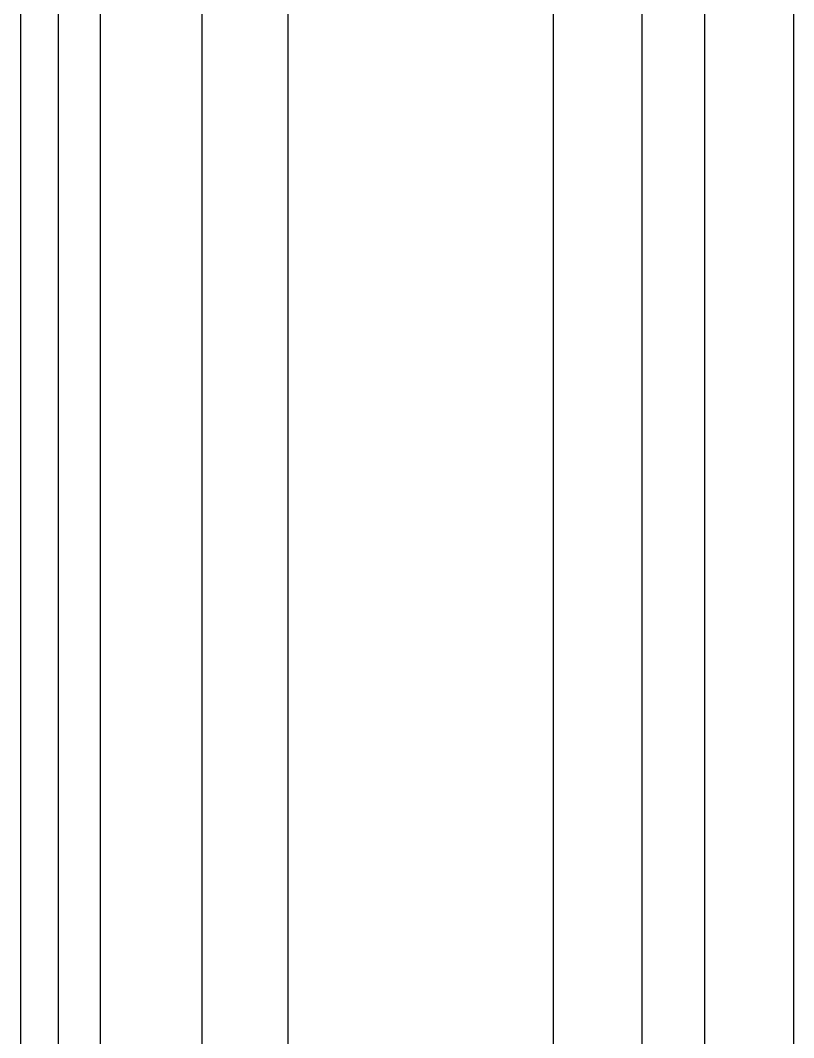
# Model space of a CAD drawing. Extents: x 526 to 610, y 679 to 808.
# Drawn here: x 526.127 to 529.867, y 738.47 to 743.391 of the extents above; entities that cross this region are included whole.
import ezdxf

# ---------------------------------------------------------------- set-up
doc = ezdxf.new("R2010")
doc.units = 0
doc.header["$MEASUREMENT"] = 0
doc.layers.add('1', color=4, linetype='Continuous')

# ---------------------------------------------------------------- blocks, each defined once
blk = doc.blocks.new('JETSETTER LX')
at = {"layer": '1', "color": 4, "linetype": 'Continuous', "lineweight": 25}
blk.add_line((0, 64.9896), (0, 33.9948), dxfattribs=at)
at = {"layer": '1', "color": 3, "linetype": 'Continuous', "lineweight": 25}
for p, q in [((0.184, 33.9948), (0.1836, 64.5725)), ((0.3871, 33.9948), (0.3865, 64.2958)), ((0.878, 63.6626), (0.878, 33.9948)), ((1.2959, 33.9948), (1.2959, 63.1537)), ((2.5769, 62.9188), (2.5769, 33.1579)), ((3.0069, 33.9948), (3.0069, 62.9188)), ((3.31, 41.3358), (3.31, 55.8815)), ((3.7399, 55.8815), (3.7399, 41.336))]:
    blk.add_line(p, q, dxfattribs=at)

msp = doc.modelspace()

# ---------------------------------------------------------------- block references
at = {"layer": '1'}
msp.add_blockref('JETSETTER LX', (526.127, 696.8772), dxfattribs=at)

doc.saveas('drawing.dxf')
